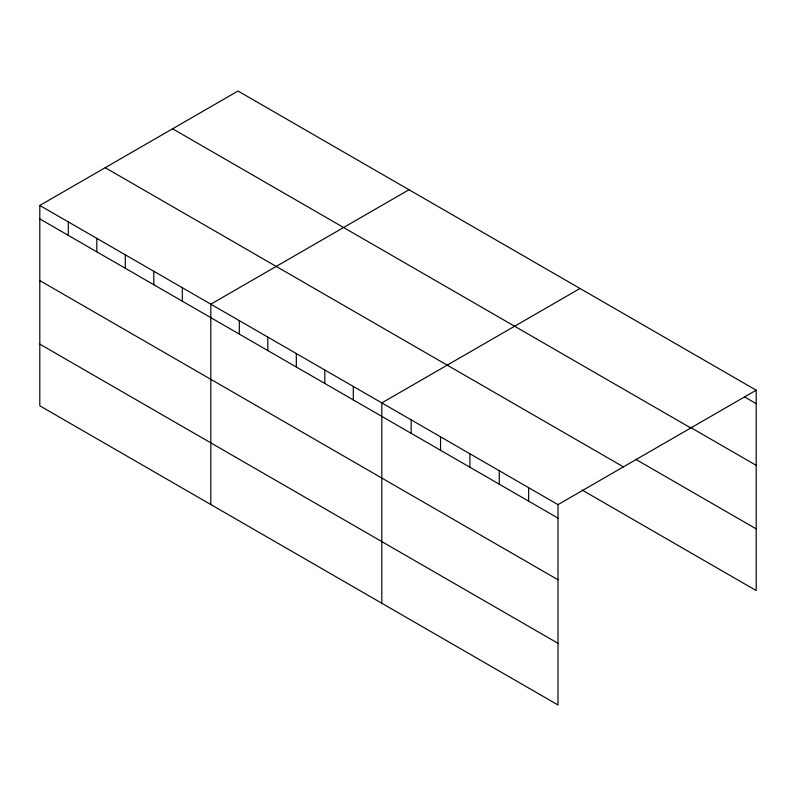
<?xml version="1.0" encoding="UTF-8"?>
<svg xmlns="http://www.w3.org/2000/svg" width="796" height="796" viewBox="0 0 796 796"><rect width="100%" height="100%" fill="white"/><g stroke="black" fill="none" stroke-linecap="round" stroke-linejoin="round"><path stroke-width="1.19" d="M39.8 205.448L557.996 504.634L557.996 704.977L39.8 405.801L39.8 205.448L238.004 91.023L756.2 390.199L756.2 590.552L582.105 490.038M409.005 189.746L210.811 304.181L210.811 504.525M580.015 288.48L381.811 402.905L381.811 603.259M557.996 504.634L756.2 390.199M744.668 397.005L756.2 403.671M690.132 427.193L756.2 465.342M172.593 128.783L690.799 427.959M635.596 459.252L756.2 528.882M105.201 167.687L623.407 466.864M39.8 218.92L557.996 518.096M39.8 280.59L557.996 579.767M39.8 344.131L557.996 643.307M528.634 487.679L528.634 501.142M499.271 470.725L499.271 484.187M469.909 453.77L469.909 467.232M440.546 436.815L440.546 450.287M411.174 419.86L411.174 433.332M353.315 386.458L353.315 399.92M324.808 370.001L324.808 383.463M296.311 353.543L296.311 367.016M267.804 337.086L267.804 350.558M239.307 320.639L239.307 334.101M182.304 287.724L182.304 301.186M153.807 271.267L153.807 284.739M125.3 254.82L125.3 268.282M96.804 238.362L96.804 251.825M68.297 221.905L68.297 235.367"/></g></svg>
